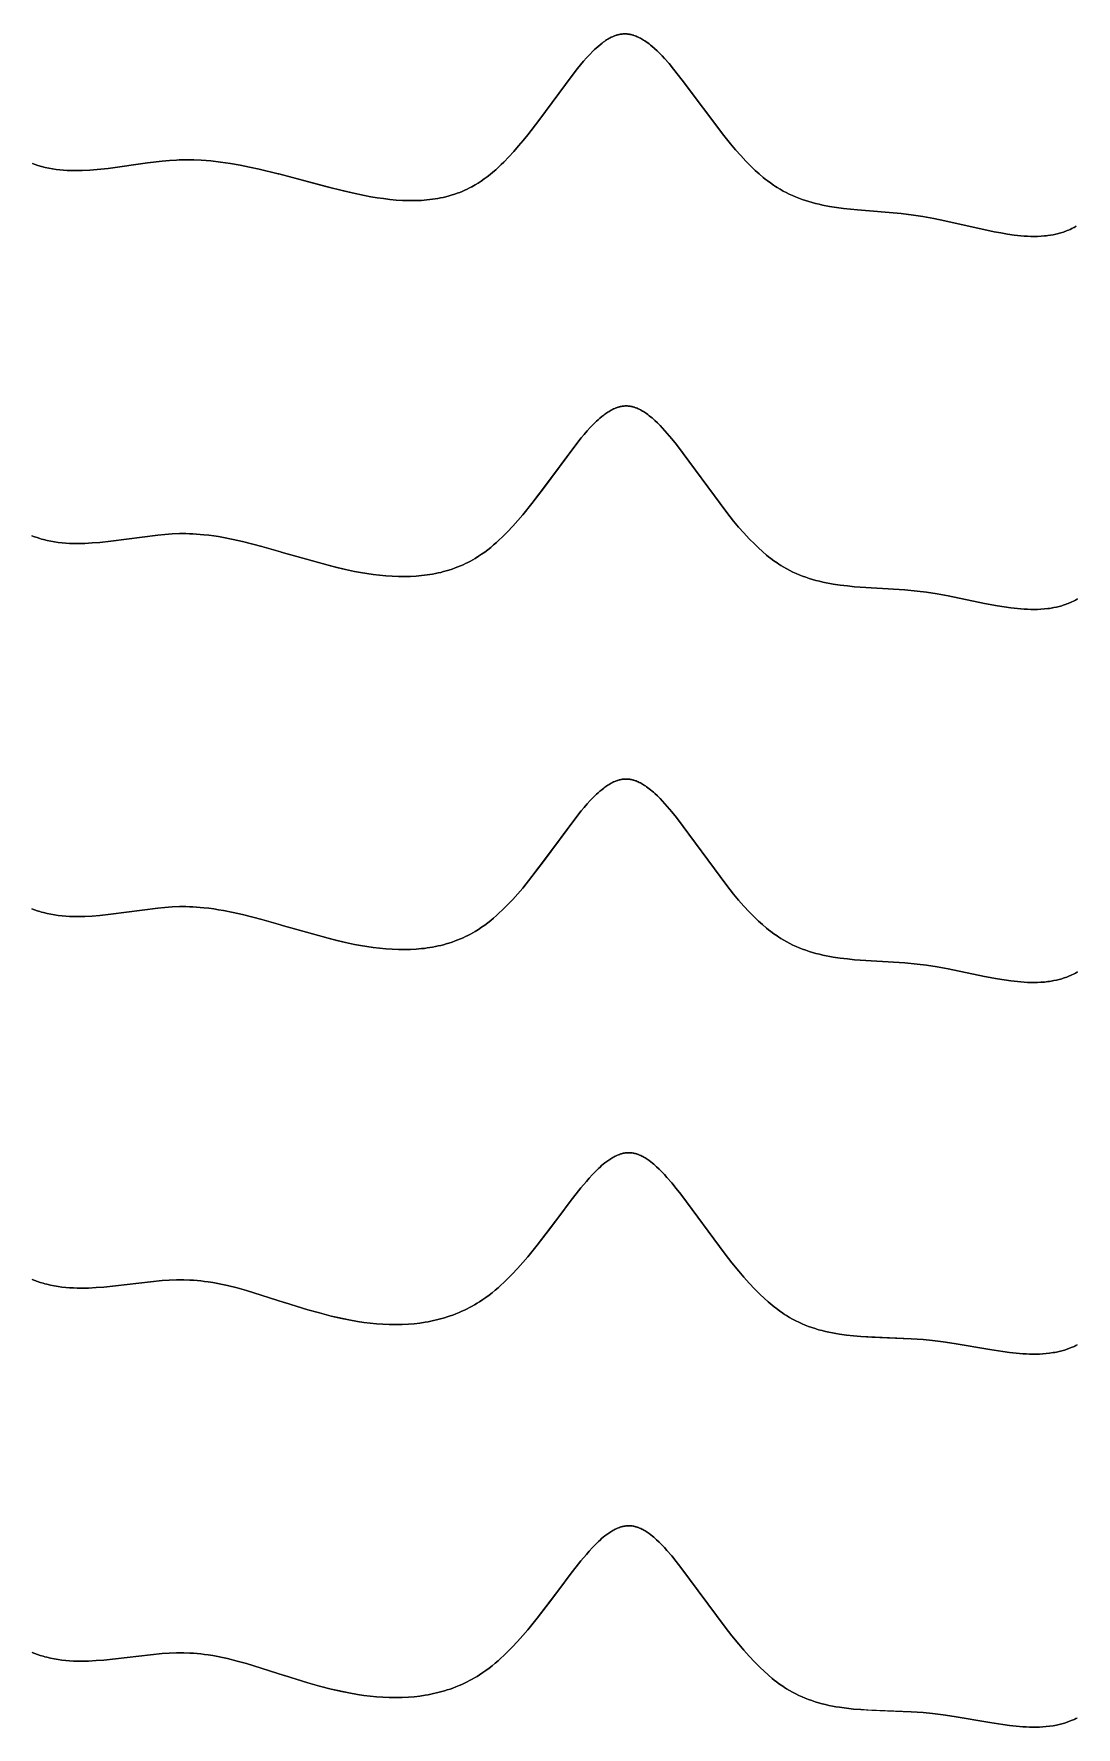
# Model space of a CAD drawing. Header units: feet. Extents: x 0 to 1.5, y 93.18 to 96.08.
# Drawn here: x 0.375 to 0.5625, y 93.9065 to 94.2111 of the extents above; entities that cross this region are included whole.
import ezdxf

# ---------------------------------------------------------------- set-up
doc = ezdxf.new("R2010")
doc.units = ezdxf.units.FT
doc.header["$MEASUREMENT"] = 0
doc.layers.add('Default', color=7, linetype='Continuous', true_color=0x000000)

msp = doc.modelspace()

# ---------------------------------------------------------------- linework, layer by layer
at = {"layer": 'Default'}
for points in [[(0.37477, 94.18775), (0.37525, 94.18758), (0.37573, 94.18743), (0.37639, 94.18724), (0.37704, 94.18708), (0.3777, 94.18694), (0.37836, 94.18682), (0.37903, 94.18672), (0.37969, 94.18664), (0.38036, 94.18658), (0.38102, 94.18653), (0.38169, 94.18651), (0.38236, 94.18649), (0.38303, 94.1865), (0.38371, 94.18651), (0.38505, 94.18657), (0.38639, 94.18668), (0.38835, 94.18689), (0.39546, 94.18789), (0.39806, 94.18821), (0.39937, 94.18832), (0.40068, 94.1884), (0.40113, 94.18842), (0.40245, 94.18845), (0.40377, 94.18843), (0.40509, 94.18837), (0.40597, 94.18831), (0.40685, 94.18823), (0.4086, 94.18803), (0.41035, 94.18778), (0.41209, 94.18747), (0.41382, 94.18713), (0.41554, 94.18675), (0.41897, 94.18591), (0.41905, 94.18589), (0.42753, 94.18364), (0.4307, 94.18284), (0.43226, 94.18248), (0.43449, 94.18201), (0.43562, 94.1818), (0.43675, 94.18161), (0.43789, 94.18145), (0.43903, 94.18131), (0.44017, 94.1812), (0.44131, 94.18113), (0.44229, 94.18109), (0.44327, 94.18109), (0.44425, 94.18111), (0.44474, 94.18114), (0.44523, 94.18117), (0.44572, 94.18121), (0.44621, 94.18127), (0.4467, 94.18133), (0.44719, 94.1814), (0.44767, 94.18148), (0.44815, 94.18157), (0.44863, 94.18168), (0.44911, 94.18179), (0.44969, 94.18194), (0.45026, 94.18211), (0.45071, 94.18226), (0.45117, 94.18241), (0.45162, 94.18258), (0.45206, 94.18276), (0.4525, 94.18295), (0.45293, 94.18316), (0.45336, 94.18337), (0.45379, 94.18359), (0.45408, 94.18376), (0.45437, 94.18392), (0.45493, 94.18426), (0.45547, 94.18462), (0.45601, 94.185), (0.45654, 94.18539), (0.45706, 94.1858), (0.45757, 94.18623), (0.45808, 94.18666), (0.45857, 94.18711), (0.45906, 94.18757), (0.45954, 94.18804), (0.46047, 94.18899), (0.46136, 94.18996), (0.46221, 94.19093), (0.46305, 94.19193), (0.46387, 94.19295), (0.46586, 94.19554), (0.47181, 94.20361), (0.4728, 94.20488), (0.47387, 94.20616), (0.47442, 94.20679), (0.47499, 94.2074), (0.47556, 94.20798), (0.47585, 94.20826), (0.47613, 94.20853), (0.47649, 94.20884), (0.47686, 94.20915), (0.47724, 94.20945), (0.47743, 94.2096), (0.47763, 94.20974), (0.47783, 94.20988), (0.47804, 94.21001), (0.47824, 94.21014), (0.47845, 94.21026), (0.47867, 94.21038), (0.47888, 94.21049), (0.4791, 94.21059), (0.47931, 94.21068), (0.47943, 94.21073), (0.47954, 94.21077), (0.47966, 94.21081), (0.47978, 94.21085), (0.47989, 94.21088), (0.48001, 94.21092), (0.48013, 94.21095), (0.48025, 94.21098), (0.48037, 94.211), (0.48049, 94.21102), (0.48061, 94.21104), (0.48073, 94.21106), (0.48085, 94.21107), (0.48097, 94.21109), (0.48109, 94.21109), (0.48122, 94.2111), (0.48136, 94.2111), (0.48151, 94.21109), (0.48161, 94.21109), (0.48172, 94.21108), (0.48182, 94.21107), (0.48193, 94.21106), (0.48203, 94.21104), (0.48214, 94.21103), (0.48224, 94.21101), (0.48235, 94.21099), (0.48245, 94.21096), (0.48255, 94.21094), (0.48266, 94.21091), (0.48276, 94.21088), (0.48286, 94.21085), (0.48296, 94.21082), (0.48316, 94.21075), (0.48336, 94.21067), (0.48355, 94.21059), (0.48374, 94.2105), (0.48393, 94.21041), (0.48412, 94.21031), (0.48431, 94.21021), (0.48449, 94.2101), (0.48467, 94.20999), (0.48493, 94.20982), (0.48518, 94.20965), (0.48543, 94.20947), (0.48568, 94.20928), (0.48593, 94.20908), (0.48618, 94.20888), (0.48666, 94.20846), (0.48713, 94.20802), (0.48758, 94.20757), (0.48801, 94.20713), (0.48843, 94.20668), (0.48926, 94.20574), (0.49008, 94.20476), (0.49165, 94.20278), (0.49912, 94.19282), (0.50033, 94.19131), (0.50123, 94.19025), (0.50216, 94.1892), (0.50311, 94.18817), (0.50409, 94.18718), (0.50477, 94.18653), (0.50548, 94.18589), (0.5062, 94.18528), (0.50657, 94.18498), (0.50694, 94.18469), (0.5075, 94.18428), (0.50806, 94.18388), (0.50839, 94.18366), (0.50873, 94.18345), (0.50926, 94.18313), (0.5098, 94.18282), (0.51035, 94.18253), (0.5109, 94.18226), (0.51147, 94.182), (0.51203, 94.18176), (0.51261, 94.18153), (0.51319, 94.18132), (0.5138, 94.18112), (0.51441, 94.18093), (0.51502, 94.18075), (0.51564, 94.18059), (0.51625, 94.18044), (0.51688, 94.1803), (0.51813, 94.18006), (0.51939, 94.17986), (0.52065, 94.17969), (0.52318, 94.17942), (0.53102, 94.17876), (0.53322, 94.1785), (0.53491, 94.17825), (0.53688, 94.1779), (0.53887, 94.17749), (0.54776, 94.1755), (0.54895, 94.17528), (0.55014, 94.17508), (0.55134, 94.17491), (0.55255, 94.17478), (0.55315, 94.17473), (0.55376, 94.17469), (0.55436, 94.17467), (0.55496, 94.17466), (0.55558, 94.17467), (0.5562, 94.1747), (0.55681, 94.17474), (0.55712, 94.17477), (0.55742, 94.17481), (0.5579, 94.17488), (0.55837, 94.17496), (0.55884, 94.17506), (0.5593, 94.17517), (0.55953, 94.17523), (0.55976, 94.1753), (0.55999, 94.17537), (0.56022, 94.17545), (0.56045, 94.17552), (0.56067, 94.17561), (0.56089, 94.1757), (0.56112, 94.17579), (0.56144, 94.17593), (0.56175, 94.17608), (0.56194, 94.17618), (0.56213, 94.17628), (0.56251, 94.1765)], [(0.56251, 94.1765), (0.56213, 94.17628), (0.56194, 94.17618), (0.56175, 94.17608), (0.56144, 94.17593), (0.56112, 94.17579), (0.56089, 94.1757), (0.56067, 94.17561), (0.56045, 94.17552), (0.56022, 94.17545), (0.55999, 94.17537), (0.55976, 94.1753), (0.55953, 94.17523), (0.5593, 94.17517), (0.55884, 94.17506), (0.55837, 94.17496), (0.5579, 94.17488), (0.55742, 94.17481), (0.55712, 94.17477), (0.55681, 94.17474), (0.5562, 94.1747), (0.55558, 94.17467), (0.55496, 94.17466), (0.55436, 94.17467), (0.55376, 94.17469), (0.55315, 94.17473), (0.55255, 94.17478), (0.55134, 94.17491), (0.55014, 94.17508), (0.54895, 94.17528), (0.54776, 94.1755), (0.53887, 94.17749), (0.53688, 94.1779), (0.53491, 94.17825), (0.53322, 94.1785), (0.53102, 94.17876), (0.52318, 94.17942), (0.52065, 94.17969), (0.51939, 94.17986), (0.51813, 94.18006), (0.51688, 94.1803), (0.51625, 94.18044), (0.51564, 94.18059), (0.51502, 94.18075), (0.51441, 94.18093), (0.5138, 94.18112), (0.51319, 94.18132), (0.51261, 94.18153), (0.51203, 94.18176), (0.51147, 94.182), (0.5109, 94.18226), (0.51035, 94.18253), (0.5098, 94.18282), (0.50926, 94.18313), (0.50873, 94.18345), (0.50839, 94.18366), (0.50806, 94.18388), (0.5075, 94.18428), (0.50694, 94.18469), (0.50657, 94.18498), (0.5062, 94.18528), (0.50548, 94.18589), (0.50477, 94.18653), (0.50409, 94.18718), (0.50311, 94.18817), (0.50216, 94.1892), (0.50123, 94.19025), (0.50033, 94.19131), (0.49912, 94.19282), (0.49165, 94.20278), (0.49008, 94.20476), (0.48926, 94.20574), (0.48843, 94.20668), (0.48801, 94.20713), (0.48758, 94.20757), (0.48713, 94.20802), (0.48666, 94.20846), (0.48618, 94.20888), (0.48593, 94.20908), (0.48568, 94.20928), (0.48543, 94.20947), (0.48518, 94.20965), (0.48493, 94.20982), (0.48467, 94.20999), (0.48449, 94.2101), (0.48431, 94.21021), (0.48412, 94.21031), (0.48393, 94.21041), (0.48374, 94.2105), (0.48355, 94.21059), (0.48336, 94.21067), (0.48316, 94.21075), (0.48296, 94.21082), (0.48286, 94.21085), (0.48276, 94.21088), (0.48266, 94.21091), (0.48255, 94.21094), (0.48245, 94.21096), (0.48235, 94.21099), (0.48224, 94.21101), (0.48214, 94.21103), (0.48203, 94.21104), (0.48193, 94.21106), (0.48182, 94.21107), (0.48172, 94.21108), (0.48161, 94.21109), (0.48151, 94.21109), (0.48136, 94.2111), (0.48122, 94.2111), (0.48109, 94.21109), (0.48097, 94.21109), (0.48085, 94.21107), (0.48073, 94.21106), (0.48061, 94.21104), (0.48049, 94.21102), (0.48037, 94.211), (0.48025, 94.21098), (0.48013, 94.21095), (0.48001, 94.21092), (0.47989, 94.21088), (0.47978, 94.21085), (0.47966, 94.21081), (0.47954, 94.21077), (0.47943, 94.21073), (0.47931, 94.21068), (0.4791, 94.21059), (0.47888, 94.21049), (0.47867, 94.21038), (0.47845, 94.21026), (0.47824, 94.21014), (0.47804, 94.21001), (0.47783, 94.20988), (0.47763, 94.20974), (0.47743, 94.2096), (0.47724, 94.20945), (0.47686, 94.20915), (0.47649, 94.20884), (0.47613, 94.20853), (0.47585, 94.20826), (0.47556, 94.20798), (0.47499, 94.2074), (0.47442, 94.20679), (0.47387, 94.20616), (0.4728, 94.20488), (0.47181, 94.20361), (0.46586, 94.19554), (0.46387, 94.19295), (0.46305, 94.19193), (0.46221, 94.19093), (0.46136, 94.18996), (0.46047, 94.18899), (0.45954, 94.18804), (0.45906, 94.18757), (0.45857, 94.18711), (0.45808, 94.18666), (0.45757, 94.18623), (0.45706, 94.1858), (0.45654, 94.18539), (0.45601, 94.185), (0.45547, 94.18462), (0.45493, 94.18426), (0.45437, 94.18392), (0.45408, 94.18376), (0.45379, 94.18359), (0.45336, 94.18337), (0.45293, 94.18316), (0.4525, 94.18295), (0.45206, 94.18276), (0.45162, 94.18258), (0.45117, 94.18241), (0.45071, 94.18226), (0.45026, 94.18211), (0.44969, 94.18194), (0.44911, 94.18179), (0.44863, 94.18168), (0.44815, 94.18157), (0.44767, 94.18148), (0.44719, 94.1814), (0.4467, 94.18133), (0.44621, 94.18127), (0.44572, 94.18121), (0.44523, 94.18117), (0.44474, 94.18114), (0.44425, 94.18111), (0.44327, 94.18109), (0.44229, 94.18109), (0.44131, 94.18113), (0.44017, 94.1812), (0.43903, 94.18131), (0.43789, 94.18145), (0.43675, 94.18161), (0.43562, 94.1818), (0.43449, 94.18201), (0.43226, 94.18248), (0.42871, 94.18333), (0.41905, 94.18589), (0.41897, 94.18591), (0.41554, 94.18675), (0.41382, 94.18713), (0.41209, 94.18747), (0.41035, 94.18778), (0.4086, 94.18803), (0.40685, 94.18823), (0.40597, 94.18831), (0.40509, 94.18837), (0.40377, 94.18843), (0.40245, 94.18845), (0.40113, 94.18842), (0.40068, 94.1884), (0.39937, 94.18832), (0.39806, 94.18821), (0.39546, 94.18789), (0.38835, 94.18689), (0.38639, 94.18668), (0.38505, 94.18657), (0.38371, 94.18651), (0.38303, 94.1865), (0.38236, 94.18649), (0.38169, 94.18651), (0.38102, 94.18653), (0.38036, 94.18658), (0.37969, 94.18664), (0.37903, 94.18672), (0.37836, 94.18682), (0.3777, 94.18694), (0.37704, 94.18708), (0.37639, 94.18724), (0.37573, 94.18743), (0.37525, 94.18758), (0.37477, 94.18775)], [(0.37461, 94.12081), (0.37509, 94.12063), (0.37557, 94.12046), (0.37606, 94.12031), (0.37639, 94.12021), (0.37672, 94.12012), (0.37739, 94.11996), (0.37806, 94.11982), (0.37873, 94.1197), (0.3794, 94.11961), (0.38008, 94.11953), (0.38075, 94.11947), (0.38143, 94.11943), (0.38211, 94.11941), (0.38279, 94.1194), (0.38347, 94.11941), (0.38415, 94.11942), (0.38551, 94.1195), (0.38687, 94.11961), (0.38884, 94.11982), (0.39728, 94.12093), (0.39859, 94.12105), (0.3999, 94.12114), (0.4012, 94.12119), (0.40231, 94.12119), (0.40297, 94.12117), (0.40362, 94.12115), (0.40428, 94.12111), (0.40559, 94.12099), (0.40647, 94.12089), (0.40735, 94.12078), (0.40823, 94.12064), (0.4091, 94.12049), (0.41084, 94.12015), (0.41256, 94.11976), (0.41599, 94.11887), (0.41939, 94.11789), (0.41947, 94.11787), (0.42792, 94.11549), (0.42952, 94.11509), (0.43109, 94.11473), (0.43266, 94.1144), (0.43378, 94.11419), (0.43491, 94.114), (0.43605, 94.11384), (0.43719, 94.1137), (0.43833, 94.11359), (0.43947, 94.11351), (0.44062, 94.11347), (0.44176, 94.11346), (0.44276, 94.11349), (0.44376, 94.11354), (0.44476, 94.11363), (0.44526, 94.11369), (0.44575, 94.11375), (0.44625, 94.11383), (0.44674, 94.11391), (0.44723, 94.11401), (0.44772, 94.11411), (0.44821, 94.11422), (0.44869, 94.11435), (0.44917, 94.11448), (0.44966, 94.11462), (0.45024, 94.11481), (0.45081, 94.11502), (0.45128, 94.1152), (0.45174, 94.11539), (0.4522, 94.11559), (0.45265, 94.1158), (0.45309, 94.11602), (0.45353, 94.11625), (0.45397, 94.11649), (0.4544, 94.11674), (0.45499, 94.11711), (0.45555, 94.11748), (0.4561, 94.11787), (0.45664, 94.11828), (0.45718, 94.1187), (0.4577, 94.11914), (0.45822, 94.11959), (0.45873, 94.12006), (0.45924, 94.12053), (0.46021, 94.1215), (0.46116, 94.1225), (0.46207, 94.12352), (0.46294, 94.12454), (0.46461, 94.1266), (0.46725, 94.13009), (0.4725, 94.13718), (0.47348, 94.13841), (0.47401, 94.13904), (0.47454, 94.13966), (0.4751, 94.14027), (0.47566, 94.14086), (0.47594, 94.14114), (0.47623, 94.14142), (0.47652, 94.14168), (0.47681, 94.14194), (0.47715, 94.14223), (0.47752, 94.14252), (0.4777, 94.14266), (0.47789, 94.14279), (0.47808, 94.14293), (0.47828, 94.14306), (0.47848, 94.14318), (0.47868, 94.1433), (0.47888, 94.14341), (0.47909, 94.14352), (0.47929, 94.14362), (0.4795, 94.14371), (0.47961, 94.14375), (0.47972, 94.1438), (0.47982, 94.14384), (0.47993, 94.14387), (0.48005, 94.14391), (0.48016, 94.14395), (0.48027, 94.14398), (0.48039, 94.14401), (0.4805, 94.14404), (0.48062, 94.14406), (0.48074, 94.14408), (0.48085, 94.1441), (0.48097, 94.14412), (0.48109, 94.14413), (0.48121, 94.14414), (0.48132, 94.14415), (0.48144, 94.14415), (0.48156, 94.14415), (0.48168, 94.14415), (0.4818, 94.14415), (0.48194, 94.14414), (0.48209, 94.14412), (0.48219, 94.14411), (0.4823, 94.14409), (0.48241, 94.14407), (0.48251, 94.14405), (0.48262, 94.14403), (0.48272, 94.144), (0.48282, 94.14397), (0.48293, 94.14394), (0.48303, 94.14391), (0.48313, 94.14388), (0.48323, 94.14384), (0.48333, 94.14381), (0.48353, 94.14373), (0.48373, 94.14364), (0.48392, 94.14355), (0.48412, 94.14345), (0.48431, 94.14335), (0.48449, 94.14324), (0.48468, 94.14313), (0.48486, 94.14302), (0.48503, 94.1429), (0.48521, 94.14278), (0.48546, 94.14259), (0.48571, 94.1424), (0.48596, 94.1422), (0.48621, 94.14199), (0.48645, 94.14178), (0.4867, 94.14156), (0.48717, 94.1411), (0.48764, 94.14064), (0.48809, 94.14016), (0.48893, 94.13921), (0.48976, 94.13823), (0.49058, 94.13721), (0.49965, 94.12498), (0.50088, 94.12345), (0.50179, 94.12237), (0.50273, 94.12131), (0.50369, 94.12027), (0.50468, 94.11926), (0.50537, 94.1186), (0.50608, 94.11796), (0.50681, 94.11733), (0.50718, 94.11703), (0.50756, 94.11674), (0.50811, 94.11632), (0.50869, 94.11592), (0.50902, 94.11569), (0.50936, 94.11548), (0.5099, 94.11515), (0.51044, 94.11484), (0.51099, 94.11455), (0.51155, 94.11428), (0.51212, 94.11402), (0.51269, 94.11378), (0.51327, 94.11355), (0.51386, 94.11334), (0.51447, 94.11313), (0.51508, 94.11295), (0.51569, 94.11277), (0.51631, 94.11262), (0.51693, 94.11247), (0.51756, 94.11234), (0.51818, 94.11222), (0.51881, 94.11211), (0.52008, 94.11192), (0.52134, 94.11177), (0.52261, 94.11164), (0.53169, 94.11105), (0.53389, 94.11085), (0.53556, 94.11064), (0.53753, 94.11034), (0.5395, 94.10998), (0.54599, 94.10864), (0.54836, 94.1082), (0.54955, 94.108), (0.55074, 94.10783), (0.55193, 94.1077), (0.55253, 94.10764), (0.55314, 94.1076), (0.55374, 94.10757), (0.55434, 94.10755), (0.55495, 94.10754), (0.55555, 94.10755), (0.55617, 94.10758), (0.55678, 94.10763), (0.5574, 94.10769), (0.55771, 94.10774), (0.55801, 94.10778), (0.55849, 94.10787), (0.55897, 94.10797), (0.55944, 94.10809), (0.55991, 94.10822), (0.56014, 94.10829), (0.56037, 94.10836), (0.5606, 94.10844), (0.56083, 94.10853), (0.56106, 94.10862), (0.56128, 94.10871), (0.5615, 94.10881), (0.56173, 94.10891), (0.56205, 94.10906), (0.56237, 94.10923), (0.56276, 94.10945)], [(0.56276, 94.10945), (0.56237, 94.10923), (0.56205, 94.10906), (0.56173, 94.10891), (0.5615, 94.10881), (0.56128, 94.10871), (0.56106, 94.10862), (0.56083, 94.10853), (0.5606, 94.10844), (0.56037, 94.10836), (0.56014, 94.10829), (0.55991, 94.10822), (0.55944, 94.10809), (0.55897, 94.10797), (0.55849, 94.10787), (0.55801, 94.10778), (0.55771, 94.10774), (0.5574, 94.10769), (0.55678, 94.10763), (0.55617, 94.10758), (0.55555, 94.10755), (0.55495, 94.10754), (0.55434, 94.10755), (0.55374, 94.10757), (0.55314, 94.1076), (0.55253, 94.10764), (0.55193, 94.1077), (0.55074, 94.10783), (0.54955, 94.108), (0.54836, 94.1082), (0.54599, 94.10864), (0.5395, 94.10998), (0.53753, 94.11034), (0.53556, 94.11064), (0.53389, 94.11085), (0.53169, 94.11105), (0.52261, 94.11164), (0.52134, 94.11177), (0.52008, 94.11192), (0.51881, 94.11211), (0.51818, 94.11222), (0.51756, 94.11234), (0.51693, 94.11247), (0.51631, 94.11262), (0.51569, 94.11277), (0.51508, 94.11295), (0.51447, 94.11313), (0.51386, 94.11334), (0.51327, 94.11355), (0.51269, 94.11378), (0.51212, 94.11402), (0.51155, 94.11428), (0.51099, 94.11455), (0.51044, 94.11484), (0.5099, 94.11515), (0.50936, 94.11548), (0.50902, 94.11569), (0.50869, 94.11592), (0.50811, 94.11632), (0.50756, 94.11674), (0.50718, 94.11703), (0.50681, 94.11733), (0.50608, 94.11796), (0.50537, 94.1186), (0.50468, 94.11926), (0.50369, 94.12027), (0.50273, 94.12131), (0.50179, 94.12237), (0.50088, 94.12345), (0.49965, 94.12498), (0.49058, 94.13721), (0.48976, 94.13823), (0.48893, 94.13921), (0.48809, 94.14016), (0.48764, 94.14064), (0.48717, 94.1411), (0.4867, 94.14156), (0.48645, 94.14178), (0.48621, 94.14199), (0.48596, 94.1422), (0.48571, 94.1424), (0.48546, 94.14259), (0.48521, 94.14278), (0.48503, 94.1429), (0.48486, 94.14302), (0.48468, 94.14313), (0.48449, 94.14324), (0.48431, 94.14335), (0.48412, 94.14345), (0.48392, 94.14355), (0.48373, 94.14364), (0.48353, 94.14373), (0.48333, 94.14381), (0.48323, 94.14384), (0.48313, 94.14388), (0.48303, 94.14391), (0.48293, 94.14394), (0.48282, 94.14397), (0.48272, 94.144), (0.48262, 94.14403), (0.48251, 94.14405), (0.48241, 94.14407), (0.4823, 94.14409), (0.48219, 94.14411), (0.48209, 94.14412), (0.48194, 94.14414), (0.4818, 94.14415), (0.48168, 94.14415), (0.48156, 94.14415), (0.48144, 94.14415), (0.48132, 94.14415), (0.48121, 94.14414), (0.48109, 94.14413), (0.48097, 94.14412), (0.48085, 94.1441), (0.48074, 94.14408), (0.48062, 94.14406), (0.4805, 94.14404), (0.48039, 94.14401), (0.48027, 94.14398), (0.48016, 94.14395), (0.48005, 94.14391), (0.47993, 94.14387), (0.47982, 94.14384), (0.47972, 94.1438), (0.47961, 94.14375), (0.4795, 94.14371), (0.47929, 94.14362), (0.47909, 94.14352), (0.47888, 94.14341), (0.47868, 94.1433), (0.47848, 94.14318), (0.47828, 94.14306), (0.47808, 94.14293), (0.47789, 94.14279), (0.4777, 94.14266), (0.47752, 94.14252), (0.47715, 94.14223), (0.47681, 94.14194), (0.47652, 94.14168), (0.47623, 94.14142), (0.47594, 94.14114), (0.47566, 94.14086), (0.4751, 94.14027), (0.47454, 94.13966), (0.47401, 94.13904), (0.47348, 94.13841), (0.4725, 94.13718), (0.46662, 94.12923), (0.46461, 94.1266), (0.46294, 94.12454), (0.46207, 94.12352), (0.46116, 94.1225), (0.46021, 94.1215), (0.45924, 94.12053), (0.45873, 94.12006), (0.45822, 94.11959), (0.4577, 94.11914), (0.45718, 94.1187), (0.45664, 94.11828), (0.4561, 94.11787), (0.45555, 94.11748), (0.45499, 94.11711), (0.4544, 94.11674), (0.45397, 94.11649), (0.45353, 94.11625), (0.45309, 94.11602), (0.45265, 94.1158), (0.4522, 94.11559), (0.45174, 94.11539), (0.45128, 94.1152), (0.45081, 94.11502), (0.45024, 94.11481), (0.44966, 94.11462), (0.44917, 94.11448), (0.44869, 94.11435), (0.44821, 94.11422), (0.44772, 94.11411), (0.44723, 94.11401), (0.44674, 94.11391), (0.44625, 94.11383), (0.44575, 94.11375), (0.44526, 94.11369), (0.44476, 94.11363), (0.44376, 94.11354), (0.44276, 94.11349), (0.44176, 94.11346), (0.44062, 94.11347), (0.43947, 94.11351), (0.43833, 94.11359), (0.43719, 94.1137), (0.43605, 94.11384), (0.43491, 94.114), (0.43378, 94.11419), (0.43266, 94.1144), (0.43109, 94.11473), (0.42911, 94.11519), (0.42792, 94.11549), (0.41947, 94.11787), (0.41939, 94.11789), (0.41599, 94.11887), (0.41256, 94.11976), (0.41084, 94.12015), (0.4091, 94.12049), (0.40823, 94.12064), (0.40735, 94.12078), (0.40647, 94.12089), (0.40559, 94.12099), (0.40428, 94.12111), (0.40362, 94.12115), (0.40297, 94.12117), (0.40231, 94.12119), (0.4012, 94.12119), (0.3999, 94.12114), (0.39859, 94.12105), (0.39728, 94.12093), (0.38884, 94.11982), (0.38687, 94.11961), (0.38551, 94.1195), (0.38415, 94.11942), (0.38347, 94.11941), (0.38279, 94.1194), (0.38211, 94.11941), (0.38143, 94.11943), (0.38075, 94.11947), (0.38008, 94.11953), (0.3794, 94.11961), (0.37873, 94.1197), (0.37806, 94.11982), (0.37739, 94.11996), (0.37672, 94.12012), (0.37639, 94.12021), (0.37606, 94.12031), (0.37557, 94.12046), (0.37509, 94.12063), (0.37461, 94.12081)], [(0.37461, 94.0537), (0.37509, 94.05352), (0.37557, 94.05335), (0.37606, 94.0532), (0.37639, 94.0531), (0.37672, 94.05301), (0.37739, 94.05285), (0.37806, 94.05271), (0.37873, 94.05259), (0.3794, 94.0525), (0.38008, 94.05242), (0.38075, 94.05236), (0.38143, 94.05232), (0.38211, 94.0523), (0.38279, 94.05229), (0.38347, 94.05229), (0.38415, 94.05231), (0.38551, 94.05238), (0.38687, 94.0525), (0.38884, 94.05271), (0.39728, 94.05382), (0.39859, 94.05394), (0.3999, 94.05403), (0.4012, 94.05408), (0.40231, 94.05408), (0.40297, 94.05406), (0.40362, 94.05403), (0.40428, 94.054), (0.40559, 94.05388), (0.40647, 94.05378), (0.40735, 94.05366), (0.40823, 94.05353), (0.4091, 94.05338), (0.41084, 94.05304), (0.41256, 94.05264), (0.41599, 94.05175), (0.41939, 94.05078), (0.41947, 94.05076), (0.42792, 94.04838), (0.42952, 94.04798), (0.43109, 94.04762), (0.43266, 94.04729), (0.43378, 94.04708), (0.43491, 94.04689), (0.43605, 94.04673), (0.43719, 94.04659), (0.43833, 94.04648), (0.43947, 94.0464), (0.44062, 94.04636), (0.44176, 94.04635), (0.44276, 94.04637), (0.44376, 94.04643), (0.44476, 94.04652), (0.44526, 94.04657), (0.44575, 94.04664), (0.44625, 94.04671), (0.44674, 94.0468), (0.44723, 94.04689), (0.44772, 94.047), (0.44821, 94.04711), (0.44869, 94.04723), (0.44917, 94.04737), (0.44966, 94.04751), (0.45024, 94.0477), (0.45081, 94.04791), (0.45128, 94.04809), (0.45174, 94.04828), (0.4522, 94.04848), (0.45265, 94.04868), (0.45309, 94.0489), (0.45353, 94.04913), (0.45397, 94.04938), (0.4544, 94.04963), (0.45499, 94.04999), (0.45555, 94.05037), (0.4561, 94.05076), (0.45664, 94.05116), (0.45718, 94.05159), (0.4577, 94.05203), (0.45822, 94.05248), (0.45873, 94.05294), (0.45924, 94.05342), (0.46021, 94.05439), (0.46116, 94.05539), (0.46207, 94.05641), (0.46294, 94.05742), (0.46461, 94.05949), (0.46725, 94.06297), (0.4725, 94.07007), (0.47348, 94.0713), (0.47401, 94.07193), (0.47454, 94.07255), (0.4751, 94.07316), (0.47566, 94.07375), (0.47594, 94.07403), (0.47623, 94.0743), (0.47652, 94.07457), (0.47681, 94.07483), (0.47715, 94.07512), (0.47752, 94.07541), (0.4777, 94.07555), (0.47789, 94.07568), (0.47808, 94.07581), (0.47828, 94.07594), (0.47848, 94.07607), (0.47868, 94.07619), (0.47888, 94.0763), (0.47909, 94.0764), (0.47929, 94.07651), (0.4795, 94.0766), (0.47961, 94.07664), (0.47972, 94.07668), (0.47982, 94.07672), (0.47993, 94.07676), (0.48005, 94.0768), (0.48016, 94.07683), (0.48027, 94.07687), (0.48039, 94.0769), (0.4805, 94.07692), (0.48062, 94.07695), (0.48074, 94.07697), (0.48085, 94.07699), (0.48097, 94.077), (0.48109, 94.07702), (0.48121, 94.07703), (0.48132, 94.07704), (0.48144, 94.07704), (0.48156, 94.07704), (0.48168, 94.07704), (0.4818, 94.07703), (0.48194, 94.07702), (0.48209, 94.07701), (0.48219, 94.07699), (0.4823, 94.07698), (0.48241, 94.07696), (0.48251, 94.07694), (0.48262, 94.07691), (0.48272, 94.07689), (0.48282, 94.07686), (0.48293, 94.07683), (0.48303, 94.0768), (0.48313, 94.07677), (0.48323, 94.07673), (0.48333, 94.07669), (0.48353, 94.07661), (0.48373, 94.07653), (0.48392, 94.07644), (0.48412, 94.07634), (0.48431, 94.07624), (0.48449, 94.07613), (0.48468, 94.07602), (0.48486, 94.0759), (0.48503, 94.07579), (0.48521, 94.07566), (0.48546, 94.07548), (0.48571, 94.07529), (0.48596, 94.07509), (0.48621, 94.07488), (0.48645, 94.07466), (0.4867, 94.07444), (0.48717, 94.07399), (0.48764, 94.07352), (0.48809, 94.07305), (0.48893, 94.0721), (0.48976, 94.07112), (0.49058, 94.0701), (0.49965, 94.05787), (0.50088, 94.05634), (0.50179, 94.05526), (0.50273, 94.05419), (0.50369, 94.05316), (0.50468, 94.05215), (0.50537, 94.05149), (0.50608, 94.05084), (0.50681, 94.05022), (0.50718, 94.04992), (0.50756, 94.04962), (0.50811, 94.04921), (0.50869, 94.0488), (0.50902, 94.04858), (0.50936, 94.04836), (0.5099, 94.04804), (0.51044, 94.04773), (0.51099, 94.04744), (0.51155, 94.04717), (0.51212, 94.04691), (0.51269, 94.04667), (0.51327, 94.04644), (0.51386, 94.04622), (0.51447, 94.04602), (0.51508, 94.04583), (0.51569, 94.04566), (0.51631, 94.0455), (0.51693, 94.04536), (0.51756, 94.04523), (0.51818, 94.04511), (0.51881, 94.045), (0.52008, 94.04481), (0.52134, 94.04466), (0.52261, 94.04453), (0.53169, 94.04394), (0.53389, 94.04374), (0.53556, 94.04353), (0.53753, 94.04323), (0.5395, 94.04287), (0.54599, 94.04153), (0.54836, 94.04109), (0.54955, 94.04089), (0.55074, 94.04072), (0.55193, 94.04058), (0.55253, 94.04053), (0.55314, 94.04049), (0.55374, 94.04045), (0.55434, 94.04043), (0.55495, 94.04043), (0.55555, 94.04044), (0.55617, 94.04047), (0.55678, 94.04051), (0.5574, 94.04058), (0.55771, 94.04062), (0.55801, 94.04067), (0.55849, 94.04076), (0.55897, 94.04086), (0.55944, 94.04097), (0.55991, 94.0411), (0.56014, 94.04118), (0.56037, 94.04125), (0.5606, 94.04133), (0.56083, 94.04141), (0.56106, 94.0415), (0.56128, 94.0416), (0.5615, 94.04169), (0.56173, 94.04179), (0.56205, 94.04195), (0.56237, 94.04212), (0.56276, 94.04233)], [(0.56276, 94.04233), (0.56237, 94.04212), (0.56205, 94.04195), (0.56173, 94.04179), (0.5615, 94.04169), (0.56128, 94.0416), (0.56106, 94.0415), (0.56083, 94.04141), (0.5606, 94.04133), (0.56037, 94.04125), (0.56014, 94.04118), (0.55991, 94.0411), (0.55944, 94.04097), (0.55897, 94.04086), (0.55849, 94.04076), (0.55801, 94.04067), (0.55771, 94.04062), (0.5574, 94.04058), (0.55678, 94.04051), (0.55617, 94.04047), (0.55555, 94.04044), (0.55495, 94.04043), (0.55434, 94.04043), (0.55374, 94.04045), (0.55314, 94.04049), (0.55253, 94.04053), (0.55193, 94.04058), (0.55074, 94.04072), (0.54955, 94.04089), (0.54836, 94.04109), (0.54599, 94.04153), (0.5395, 94.04287), (0.53753, 94.04323), (0.53556, 94.04353), (0.53389, 94.04374), (0.53169, 94.04394), (0.52261, 94.04453), (0.52134, 94.04466), (0.52008, 94.04481), (0.51881, 94.045), (0.51818, 94.04511), (0.51756, 94.04523), (0.51693, 94.04536), (0.51631, 94.0455), (0.51569, 94.04566), (0.51508, 94.04583), (0.51447, 94.04602), (0.51386, 94.04622), (0.51327, 94.04644), (0.51269, 94.04667), (0.51212, 94.04691), (0.51155, 94.04717), (0.51099, 94.04744), (0.51044, 94.04773), (0.5099, 94.04804), (0.50936, 94.04836), (0.50902, 94.04858), (0.50869, 94.0488), (0.50811, 94.04921), (0.50756, 94.04962), (0.50718, 94.04992), (0.50681, 94.05022), (0.50608, 94.05084), (0.50537, 94.05149), (0.50468, 94.05215), (0.50369, 94.05316), (0.50273, 94.05419), (0.50179, 94.05526), (0.50088, 94.05634), (0.49965, 94.05787), (0.49058, 94.0701), (0.48976, 94.07112), (0.48893, 94.0721), (0.48809, 94.07305), (0.48764, 94.07352), (0.48717, 94.07399), (0.4867, 94.07444), (0.48645, 94.07466), (0.48621, 94.07488), (0.48596, 94.07509), (0.48571, 94.07529), (0.48546, 94.07548), (0.48521, 94.07566), (0.48503, 94.07579), (0.48486, 94.0759), (0.48468, 94.07602), (0.48449, 94.07613), (0.48431, 94.07624), (0.48412, 94.07634), (0.48392, 94.07644), (0.48373, 94.07653), (0.48353, 94.07661), (0.48333, 94.07669), (0.48323, 94.07673), (0.48313, 94.07677), (0.48303, 94.0768), (0.48293, 94.07683), (0.48282, 94.07686), (0.48272, 94.07689), (0.48262, 94.07691), (0.48251, 94.07694), (0.48241, 94.07696), (0.4823, 94.07698), (0.48219, 94.07699), (0.48209, 94.07701), (0.48194, 94.07702), (0.4818, 94.07703), (0.48168, 94.07704), (0.48156, 94.07704), (0.48144, 94.07704), (0.48132, 94.07704), (0.48121, 94.07703), (0.48109, 94.07702), (0.48097, 94.077), (0.48085, 94.07699), (0.48074, 94.07697), (0.48062, 94.07695), (0.4805, 94.07692), (0.48039, 94.0769), (0.48027, 94.07687), (0.48016, 94.07683), (0.48005, 94.0768), (0.47993, 94.07676), (0.47982, 94.07672), (0.47972, 94.07668), (0.47961, 94.07664), (0.4795, 94.0766), (0.47929, 94.07651), (0.47909, 94.0764), (0.47888, 94.0763), (0.47868, 94.07619), (0.47848, 94.07607), (0.47828, 94.07594), (0.47808, 94.07581), (0.47789, 94.07568), (0.4777, 94.07555), (0.47752, 94.07541), (0.47715, 94.07512), (0.47681, 94.07483), (0.47652, 94.07457), (0.47623, 94.0743), (0.47594, 94.07403), (0.47566, 94.07375), (0.4751, 94.07316), (0.47454, 94.07255), (0.47401, 94.07193), (0.47348, 94.0713), (0.4725, 94.07007), (0.46662, 94.06212), (0.46461, 94.05949), (0.46294, 94.05742), (0.46207, 94.05641), (0.46116, 94.05539), (0.46021, 94.05439), (0.45924, 94.05342), (0.45873, 94.05294), (0.45822, 94.05248), (0.4577, 94.05203), (0.45718, 94.05159), (0.45664, 94.05116), (0.4561, 94.05076), (0.45555, 94.05037), (0.45499, 94.04999), (0.4544, 94.04963), (0.45397, 94.04938), (0.45353, 94.04913), (0.45309, 94.0489), (0.45265, 94.04868), (0.4522, 94.04848), (0.45174, 94.04828), (0.45128, 94.04809), (0.45081, 94.04791), (0.45024, 94.0477), (0.44966, 94.04751), (0.44917, 94.04737), (0.44869, 94.04723), (0.44821, 94.04711), (0.44772, 94.047), (0.44723, 94.04689), (0.44674, 94.0468), (0.44625, 94.04671), (0.44575, 94.04664), (0.44526, 94.04657), (0.44476, 94.04652), (0.44376, 94.04643), (0.44276, 94.04637), (0.44176, 94.04635), (0.44062, 94.04636), (0.43947, 94.0464), (0.43833, 94.04648), (0.43719, 94.04659), (0.43605, 94.04673), (0.43491, 94.04689), (0.43378, 94.04708), (0.43266, 94.04729), (0.43109, 94.04762), (0.42911, 94.04808), (0.42792, 94.04838), (0.41947, 94.05076), (0.41939, 94.05078), (0.41599, 94.05175), (0.41256, 94.05264), (0.41084, 94.05304), (0.4091, 94.05338), (0.40823, 94.05353), (0.40735, 94.05366), (0.40647, 94.05378), (0.40559, 94.05388), (0.40428, 94.054), (0.40362, 94.05403), (0.40297, 94.05406), (0.40231, 94.05408), (0.4012, 94.05408), (0.3999, 94.05403), (0.39859, 94.05394), (0.39728, 94.05382), (0.38884, 94.05271), (0.38687, 94.0525), (0.38551, 94.05238), (0.38415, 94.05231), (0.38347, 94.05229), (0.38279, 94.05229), (0.38211, 94.0523), (0.38143, 94.05232), (0.38075, 94.05236), (0.38008, 94.05242), (0.3794, 94.0525), (0.37873, 94.05259), (0.37806, 94.05271), (0.37739, 94.05285), (0.37672, 94.05301), (0.37639, 94.0531), (0.37606, 94.0532), (0.37557, 94.05335), (0.37509, 94.05352), (0.37461, 94.0537)], [(0.37469, 93.987), (0.37517, 93.98681), (0.37566, 93.98663), (0.37615, 93.98647), (0.37665, 93.98632), (0.37699, 93.98622), (0.37732, 93.98613), (0.378, 93.98598), (0.37868, 93.98584), (0.37936, 93.98573), (0.38004, 93.98563), (0.38073, 93.98556), (0.38141, 93.9855), (0.3821, 93.98547), (0.38278, 93.98544), (0.38347, 93.98544), (0.38416, 93.98544), (0.38485, 93.98546), (0.38623, 93.98553), (0.38761, 93.98564), (0.39806, 93.98681), (0.39936, 93.98689), (0.40067, 93.98694), (0.40132, 93.98695), (0.40242, 93.98693), (0.40308, 93.9869), (0.40373, 93.98686), (0.40438, 93.98681), (0.40503, 93.98674), (0.40569, 93.98666), (0.40634, 93.98657), (0.40722, 93.98643), (0.40809, 93.98627), (0.40896, 93.98609), (0.40983, 93.9859), (0.41155, 93.98547), (0.41326, 93.98499), (0.42003, 93.98287), (0.42011, 93.98284), (0.42429, 93.98156), (0.42639, 93.98097), (0.42851, 93.98042), (0.43011, 93.98005), (0.43168, 93.97973), (0.43324, 93.97945), (0.43438, 93.97928), (0.43551, 93.97914), (0.43665, 93.97903), (0.4378, 93.97895), (0.43894, 93.9789), (0.44009, 93.97888), (0.44124, 93.9789), (0.44238, 93.97896), (0.4434, 93.97904), (0.44441, 93.97916), (0.44542, 93.97931), (0.44592, 93.9794), (0.44642, 93.9795), (0.44692, 93.9796), (0.44742, 93.97972), (0.44791, 93.97984), (0.4484, 93.97997), (0.44889, 93.98012), (0.44938, 93.98027), (0.44987, 93.98043), (0.45035, 93.9806), (0.45094, 93.98083), (0.45152, 93.98107), (0.452, 93.98127), (0.45246, 93.98149), (0.45292, 93.98171), (0.45338, 93.98195), (0.45383, 93.98219), (0.45428, 93.98244), (0.45472, 93.98271), (0.45516, 93.98298), (0.45576, 93.98338), (0.45632, 93.98377), (0.45688, 93.98419), (0.45743, 93.98461), (0.45797, 93.98506), (0.4585, 93.98552), (0.45903, 93.98599), (0.45954, 93.98647), (0.46005, 93.98696), (0.46105, 93.98796), (0.46201, 93.98899), (0.46294, 93.99003), (0.46384, 93.99107), (0.46553, 93.99315), (0.46963, 93.99852), (0.4715, 94.00101), (0.47342, 94.00346), (0.4744, 94.00464), (0.47492, 94.00523), (0.47546, 94.00582), (0.47601, 94.0064), (0.47657, 94.00696), (0.47686, 94.00722), (0.47714, 94.00748), (0.47743, 94.00773), (0.47772, 94.00796), (0.47807, 94.00823), (0.47824, 94.00836), (0.47843, 94.00849), (0.47861, 94.00861), (0.4788, 94.00873), (0.47899, 94.00885), (0.47918, 94.00896), (0.47937, 94.00907), (0.47957, 94.00917), (0.47977, 94.00927), (0.47997, 94.00936), (0.48018, 94.00944), (0.48028, 94.00948), (0.48039, 94.00951), (0.48049, 94.00955), (0.4806, 94.00958), (0.4807, 94.00961), (0.48081, 94.00964), (0.48092, 94.00967), (0.48104, 94.0097), (0.48115, 94.00972), (0.48127, 94.00974), (0.48138, 94.00976), (0.4815, 94.00977), (0.48161, 94.00978), (0.48173, 94.00979), (0.48184, 94.0098), (0.48196, 94.0098), (0.48207, 94.0098), (0.48219, 94.0098), (0.4823, 94.00979), (0.48242, 94.00979), (0.48254, 94.00977), (0.48265, 94.00976), (0.4828, 94.00974), (0.48294, 94.00971), (0.48304, 94.00969), (0.48315, 94.00966), (0.48325, 94.00964), (0.48336, 94.00961), (0.48346, 94.00958), (0.48357, 94.00954), (0.48367, 94.00951), (0.48377, 94.00947), (0.48387, 94.00943), (0.48398, 94.00939), (0.48418, 94.0093), (0.48437, 94.0092), (0.48457, 94.0091), (0.48476, 94.009), (0.48495, 94.00888), (0.48514, 94.00877), (0.48532, 94.00865), (0.4855, 94.00853), (0.48568, 94.0084), (0.48602, 94.00814), (0.48627, 94.00794), (0.48652, 94.00773), (0.48677, 94.00752), (0.48702, 94.00729), (0.4875, 94.00683), (0.48798, 94.00635), (0.48844, 94.00586), (0.48889, 94.00537), (0.48974, 94.00438), (0.49056, 94.00337), (0.49138, 94.00233), (0.49934, 93.99156), (0.50056, 93.99), (0.5018, 93.98847), (0.50272, 93.98739), (0.50367, 93.98633), (0.50465, 93.98529), (0.50565, 93.98429), (0.50635, 93.98363), (0.50707, 93.98298), (0.50781, 93.98235), (0.50819, 93.98205), (0.50857, 93.98176), (0.50914, 93.98134), (0.50972, 93.98093), (0.51006, 93.98071), (0.5104, 93.98049), (0.51095, 93.98017), (0.5115, 93.97986), (0.51205, 93.97957), (0.51262, 93.97929), (0.51319, 93.97903), (0.51377, 93.97879), (0.51436, 93.97856), (0.51495, 93.97835), (0.51557, 93.97815), (0.51618, 93.97796), (0.5168, 93.97779), (0.51742, 93.97764), (0.51804, 93.9775), (0.51867, 93.97737), (0.5193, 93.97725), (0.51993, 93.97715), (0.5212, 93.97697), (0.52247, 93.97683), (0.52375, 93.97673), (0.52574, 93.97661), (0.5328, 93.97635), (0.53498, 93.97621), (0.53664, 93.97605), (0.53858, 93.97581), (0.54054, 93.97551), (0.54698, 93.97439), (0.54931, 93.97402), (0.55051, 93.97387), (0.55171, 93.97373), (0.55292, 93.97364), (0.55352, 93.9736), (0.55412, 93.97358), (0.55472, 93.97357), (0.55531, 93.97358), (0.5559, 93.97359), (0.55649, 93.97362), (0.55711, 93.97368), (0.55773, 93.97375), (0.55834, 93.97384), (0.55865, 93.97389), (0.55895, 93.97395), (0.55944, 93.97405), (0.55992, 93.97417), (0.56039, 93.97431), (0.56086, 93.97446), (0.56133, 93.97462), (0.56179, 93.9748), (0.56202, 93.9749), (0.56224, 93.975), (0.56247, 93.97511), (0.56269, 93.97522)], [(0.56269, 93.97522), (0.56247, 93.97511), (0.56224, 93.975), (0.56202, 93.9749), (0.56179, 93.9748), (0.56133, 93.97462), (0.56086, 93.97446), (0.56039, 93.97431), (0.55992, 93.97417), (0.55944, 93.97405), (0.55895, 93.97395), (0.55865, 93.97389), (0.55834, 93.97384), (0.55773, 93.97375), (0.55711, 93.97368), (0.55649, 93.97362), (0.5559, 93.97359), (0.55531, 93.97358), (0.55472, 93.97357), (0.55412, 93.97358), (0.55352, 93.9736), (0.55292, 93.97364), (0.55171, 93.97373), (0.55051, 93.97387), (0.54931, 93.97402), (0.54698, 93.97439), (0.54054, 93.97551), (0.53858, 93.97581), (0.53664, 93.97605), (0.53498, 93.97621), (0.5328, 93.97635), (0.52503, 93.97665), (0.52375, 93.97673), (0.52247, 93.97683), (0.5212, 93.97697), (0.51993, 93.97715), (0.5193, 93.97725), (0.51867, 93.97737), (0.51804, 93.9775), (0.51742, 93.97764), (0.5168, 93.97779), (0.51618, 93.97796), (0.51557, 93.97815), (0.51495, 93.97835), (0.51436, 93.97856), (0.51377, 93.97879), (0.51319, 93.97903), (0.51262, 93.97929), (0.51205, 93.97957), (0.5115, 93.97986), (0.51095, 93.98017), (0.5104, 93.98049), (0.51006, 93.98071), (0.50972, 93.98093), (0.50914, 93.98134), (0.50857, 93.98176), (0.50819, 93.98205), (0.50781, 93.98235), (0.50707, 93.98298), (0.50635, 93.98363), (0.50565, 93.98429), (0.50465, 93.98529), (0.50367, 93.98633), (0.50272, 93.98739), (0.5018, 93.98847), (0.50056, 93.99), (0.49934, 93.99156), (0.49138, 94.00233), (0.49056, 94.00337), (0.48974, 94.00438), (0.48889, 94.00537), (0.48844, 94.00586), (0.48798, 94.00635), (0.4875, 94.00683), (0.48702, 94.00729), (0.48677, 94.00752), (0.48652, 94.00773), (0.48627, 94.00794), (0.48602, 94.00814), (0.48568, 94.0084), (0.4855, 94.00853), (0.48532, 94.00865), (0.48514, 94.00877), (0.48495, 94.00888), (0.48476, 94.009), (0.48457, 94.0091), (0.48437, 94.0092), (0.48418, 94.0093), (0.48398, 94.00939), (0.48387, 94.00943), (0.48377, 94.00947), (0.48367, 94.00951), (0.48357, 94.00954), (0.48346, 94.00958), (0.48336, 94.00961), (0.48325, 94.00964), (0.48315, 94.00966), (0.48304, 94.00969), (0.48294, 94.00971), (0.4828, 94.00974), (0.48265, 94.00976), (0.48254, 94.00977), (0.48242, 94.00979), (0.4823, 94.00979), (0.48219, 94.0098), (0.48207, 94.0098), (0.48196, 94.0098), (0.48184, 94.0098), (0.48173, 94.00979), (0.48161, 94.00978), (0.4815, 94.00977), (0.48138, 94.00976), (0.48127, 94.00974), (0.48115, 94.00972), (0.48104, 94.0097), (0.48092, 94.00967), (0.48081, 94.00964), (0.4807, 94.00961), (0.4806, 94.00958), (0.48049, 94.00955), (0.48039, 94.00951), (0.48028, 94.00948), (0.48018, 94.00944), (0.47997, 94.00936), (0.47977, 94.00927), (0.47957, 94.00917), (0.47937, 94.00907), (0.47918, 94.00896), (0.47899, 94.00885), (0.4788, 94.00873), (0.47861, 94.00861), (0.47843, 94.00849), (0.47824, 94.00836), (0.47807, 94.00823), (0.47772, 94.00796), (0.47743, 94.00773), (0.47714, 94.00748), (0.47686, 94.00722), (0.47657, 94.00696), (0.47601, 94.0064), (0.47546, 94.00582), (0.47492, 94.00523), (0.4744, 94.00464), (0.47342, 94.00346), (0.4715, 94.00101), (0.46963, 93.99852), (0.4682, 93.99661), (0.46553, 93.99315), (0.46384, 93.99107), (0.46294, 93.99003), (0.46201, 93.98899), (0.46105, 93.98796), (0.46005, 93.98696), (0.45954, 93.98647), (0.45903, 93.98599), (0.4585, 93.98552), (0.45797, 93.98506), (0.45743, 93.98461), (0.45688, 93.98419), (0.45632, 93.98377), (0.45576, 93.98338), (0.45516, 93.98298), (0.45472, 93.98271), (0.45428, 93.98244), (0.45383, 93.98219), (0.45338, 93.98195), (0.45292, 93.98171), (0.45246, 93.98149), (0.452, 93.98127), (0.45152, 93.98107), (0.45094, 93.98083), (0.45035, 93.9806), (0.44987, 93.98043), (0.44938, 93.98027), (0.44889, 93.98012), (0.4484, 93.97997), (0.44791, 93.97984), (0.44742, 93.97972), (0.44692, 93.9796), (0.44642, 93.9795), (0.44592, 93.9794), (0.44542, 93.97931), (0.44441, 93.97916), (0.4434, 93.97904), (0.44238, 93.97896), (0.44124, 93.9789), (0.44009, 93.97888), (0.43894, 93.9789), (0.4378, 93.97895), (0.43665, 93.97903), (0.43551, 93.97914), (0.43438, 93.97928), (0.43324, 93.97945), (0.43168, 93.97973), (0.4297, 93.98014), (0.42851, 93.98042), (0.42639, 93.98097), (0.42429, 93.98156), (0.42011, 93.98284), (0.42003, 93.98287), (0.41326, 93.98499), (0.41155, 93.98547), (0.40983, 93.9859), (0.40896, 93.98609), (0.40809, 93.98627), (0.40722, 93.98643), (0.40634, 93.98657), (0.40569, 93.98666), (0.40503, 93.98674), (0.40438, 93.98681), (0.40373, 93.98686), (0.40308, 93.9869), (0.40197, 93.98694), (0.40132, 93.98695), (0.40067, 93.98694), (0.39936, 93.98689), (0.39806, 93.98681), (0.38761, 93.98564), (0.38623, 93.98553), (0.38485, 93.98546), (0.38416, 93.98544), (0.38347, 93.98544), (0.38278, 93.98544), (0.3821, 93.98547), (0.38141, 93.9855), (0.38073, 93.98556), (0.38004, 93.98563), (0.37936, 93.98573), (0.37868, 93.98584), (0.378, 93.98598), (0.37732, 93.98613), (0.37699, 93.98622), (0.37665, 93.98632), (0.37615, 93.98647), (0.37566, 93.98663), (0.37517, 93.98681), (0.37469, 93.987)], [(0.37469, 93.91989), (0.37517, 93.9197), (0.37566, 93.91952), (0.37615, 93.91936), (0.37665, 93.9192), (0.37699, 93.91911), (0.37732, 93.91902), (0.378, 93.91886), (0.37868, 93.91873), (0.37936, 93.91861), (0.38004, 93.91852), (0.38073, 93.91845), (0.38141, 93.91839), (0.3821, 93.91835), (0.38278, 93.91833), (0.38347, 93.91832), (0.38416, 93.91833), (0.38485, 93.91835), (0.38623, 93.91842), (0.38761, 93.91853), (0.39806, 93.91969), (0.39936, 93.91978), (0.40067, 93.91983), (0.40132, 93.91984), (0.40242, 93.91982), (0.40308, 93.91979), (0.40373, 93.91975), (0.40438, 93.9197), (0.40503, 93.91963), (0.40569, 93.91955), (0.40634, 93.91946), (0.40722, 93.91932), (0.40809, 93.91916), (0.40896, 93.91898), (0.40983, 93.91878), (0.41155, 93.91835), (0.41326, 93.91788), (0.42003, 93.91576), (0.42011, 93.91573), (0.42429, 93.91445), (0.42639, 93.91386), (0.42851, 93.91331), (0.43011, 93.91294), (0.43168, 93.91262), (0.43324, 93.91234), (0.43438, 93.91217), (0.43551, 93.91203), (0.43665, 93.91192), (0.4378, 93.91183), (0.43894, 93.91178), (0.44009, 93.91177), (0.44124, 93.91179), (0.44238, 93.91185), (0.4434, 93.91193), (0.44441, 93.91205), (0.44542, 93.9122), (0.44592, 93.91229), (0.44642, 93.91238), (0.44692, 93.91249), (0.44742, 93.91261), (0.44791, 93.91273), (0.4484, 93.91286), (0.44889, 93.91301), (0.44938, 93.91316), (0.44987, 93.91332), (0.45035, 93.91349), (0.45094, 93.91372), (0.45152, 93.91396), (0.452, 93.91416), (0.45246, 93.91438), (0.45292, 93.9146), (0.45338, 93.91484), (0.45383, 93.91508), (0.45428, 93.91533), (0.45472, 93.9156), (0.45516, 93.91587), (0.45576, 93.91626), (0.45632, 93.91666), (0.45688, 93.91707), (0.45743, 93.9175), (0.45797, 93.91795), (0.4585, 93.9184), (0.45903, 93.91887), (0.45954, 93.91935), (0.46005, 93.91984), (0.46105, 93.92085), (0.46201, 93.92188), (0.46294, 93.92292), (0.46384, 93.92396), (0.46553, 93.92604), (0.46963, 93.93141), (0.4715, 93.9339), (0.47342, 93.93635), (0.4744, 93.93753), (0.47492, 93.93812), (0.47546, 93.93871), (0.47601, 93.93929), (0.47657, 93.93984), (0.47686, 93.94011), (0.47714, 93.94037), (0.47743, 93.94062), (0.47772, 93.94085), (0.47807, 93.94112), (0.47824, 93.94125), (0.47843, 93.94138), (0.47861, 93.9415), (0.4788, 93.94162), (0.47899, 93.94174), (0.47918, 93.94185), (0.47937, 93.94196), (0.47957, 93.94206), (0.47977, 93.94215), (0.47997, 93.94224), (0.48018, 93.94233), (0.48028, 93.94237), (0.48039, 93.9424), (0.48049, 93.94244), (0.4806, 93.94247), (0.4807, 93.9425), (0.48081, 93.94253), (0.48092, 93.94256), (0.48104, 93.94258), (0.48115, 93.94261), (0.48127, 93.94263), (0.48138, 93.94264), (0.4815, 93.94266), (0.48161, 93.94267), (0.48173, 93.94268), (0.48184, 93.94269), (0.48196, 93.94269), (0.48207, 93.94269), (0.48219, 93.94269), (0.4823, 93.94268), (0.48242, 93.94267), (0.48254, 93.94266), (0.48265, 93.94265), (0.4828, 93.94263), (0.48294, 93.9426), (0.48304, 93.94258), (0.48315, 93.94255), (0.48325, 93.94252), (0.48336, 93.94249), (0.48346, 93.94246), (0.48357, 93.94243), (0.48367, 93.94239), (0.48377, 93.94236), (0.48387, 93.94232), (0.48398, 93.94227), (0.48418, 93.94219), (0.48437, 93.94209), (0.48457, 93.94199), (0.48476, 93.94188), (0.48495, 93.94177), (0.48514, 93.94166), (0.48532, 93.94154), (0.4855, 93.94141), (0.48568, 93.94129), (0.48602, 93.94103), (0.48627, 93.94083), (0.48652, 93.94062), (0.48677, 93.9404), (0.48702, 93.94018), (0.4875, 93.93972), (0.48798, 93.93924), (0.48844, 93.93875), (0.48889, 93.93825), (0.48974, 93.93727), (0.49056, 93.93626), (0.49138, 93.93521), (0.49934, 93.92444), (0.50056, 93.92289), (0.5018, 93.92136), (0.50272, 93.92028), (0.50367, 93.91922), (0.50465, 93.91818), (0.50565, 93.91718), (0.50635, 93.91651), (0.50707, 93.91587), (0.50781, 93.91524), (0.50819, 93.91494), (0.50857, 93.91464), (0.50914, 93.91422), (0.50972, 93.91382), (0.51006, 93.9136), (0.5104, 93.91338), (0.51095, 93.91305), (0.5115, 93.91275), (0.51205, 93.91245), (0.51262, 93.91218), (0.51319, 93.91192), (0.51377, 93.91168), (0.51436, 93.91145), (0.51495, 93.91123), (0.51557, 93.91103), (0.51618, 93.91085), (0.5168, 93.91068), (0.51742, 93.91053), (0.51804, 93.91038), (0.51867, 93.91026), (0.5193, 93.91014), (0.51993, 93.91004), (0.5212, 93.90986), (0.52247, 93.90972), (0.52375, 93.90961), (0.52574, 93.9095), (0.5328, 93.90923), (0.53498, 93.90909), (0.53664, 93.90894), (0.53858, 93.9087), (0.54054, 93.9084), (0.54698, 93.90728), (0.54931, 93.90691), (0.55051, 93.90675), (0.55171, 93.90662), (0.55292, 93.90653), (0.55352, 93.90649), (0.55412, 93.90647), (0.55472, 93.90646), (0.55531, 93.90646), (0.5559, 93.90648), (0.55649, 93.90651), (0.55711, 93.90656), (0.55773, 93.90663), (0.55834, 93.90672), (0.55865, 93.90678), (0.55895, 93.90684), (0.55944, 93.90694), (0.55992, 93.90706), (0.56039, 93.90719), (0.56086, 93.90734), (0.56133, 93.90751), (0.56179, 93.90769), (0.56202, 93.90779), (0.56224, 93.90789), (0.56247, 93.90799), (0.56269, 93.9081)], [(0.56269, 93.9081), (0.56247, 93.90799), (0.56224, 93.90789), (0.56202, 93.90779), (0.56179, 93.90769), (0.56133, 93.90751), (0.56086, 93.90734), (0.56039, 93.90719), (0.55992, 93.90706), (0.55944, 93.90694), (0.55895, 93.90684), (0.55865, 93.90678), (0.55834, 93.90672), (0.55773, 93.90663), (0.55711, 93.90656), (0.55649, 93.90651), (0.5559, 93.90648), (0.55531, 93.90646), (0.55472, 93.90646), (0.55412, 93.90647), (0.55352, 93.90649), (0.55292, 93.90653), (0.55171, 93.90662), (0.55051, 93.90675), (0.54931, 93.90691), (0.54698, 93.90728), (0.54054, 93.9084), (0.53858, 93.9087), (0.53664, 93.90894), (0.53498, 93.90909), (0.5328, 93.90923), (0.52503, 93.90953), (0.52375, 93.90961), (0.52247, 93.90972), (0.5212, 93.90986), (0.51993, 93.91004), (0.5193, 93.91014), (0.51867, 93.91026), (0.51804, 93.91038), (0.51742, 93.91053), (0.5168, 93.91068), (0.51618, 93.91085), (0.51557, 93.91103), (0.51495, 93.91123), (0.51436, 93.91145), (0.51377, 93.91168), (0.51319, 93.91192), (0.51262, 93.91218), (0.51205, 93.91245), (0.5115, 93.91275), (0.51095, 93.91305), (0.5104, 93.91338), (0.51006, 93.9136), (0.50972, 93.91382), (0.50914, 93.91422), (0.50857, 93.91464), (0.50819, 93.91494), (0.50781, 93.91524), (0.50707, 93.91587), (0.50635, 93.91651), (0.50565, 93.91718), (0.50465, 93.91818), (0.50367, 93.91922), (0.50272, 93.92028), (0.5018, 93.92136), (0.50056, 93.92289), (0.49934, 93.92444), (0.49138, 93.93521), (0.49056, 93.93626), (0.48974, 93.93727), (0.48889, 93.93825), (0.48844, 93.93875), (0.48798, 93.93924), (0.4875, 93.93972), (0.48702, 93.94018), (0.48677, 93.9404), (0.48652, 93.94062), (0.48627, 93.94083), (0.48602, 93.94103), (0.48568, 93.94129), (0.4855, 93.94141), (0.48532, 93.94154), (0.48514, 93.94166), (0.48495, 93.94177), (0.48476, 93.94188), (0.48457, 93.94199), (0.48437, 93.94209), (0.48418, 93.94219), (0.48398, 93.94227), (0.48387, 93.94232), (0.48377, 93.94236), (0.48367, 93.94239), (0.48357, 93.94243), (0.48346, 93.94246), (0.48336, 93.94249), (0.48325, 93.94252), (0.48315, 93.94255), (0.48304, 93.94258), (0.48294, 93.9426), (0.4828, 93.94263), (0.48265, 93.94265), (0.48254, 93.94266), (0.48242, 93.94267), (0.4823, 93.94268), (0.48219, 93.94269), (0.48207, 93.94269), (0.48196, 93.94269), (0.48184, 93.94269), (0.48173, 93.94268), (0.48161, 93.94267), (0.4815, 93.94266), (0.48138, 93.94264), (0.48127, 93.94263), (0.48115, 93.94261), (0.48104, 93.94258), (0.48092, 93.94256), (0.48081, 93.94253), (0.4807, 93.9425), (0.4806, 93.94247), (0.48049, 93.94244), (0.48039, 93.9424), (0.48028, 93.94237), (0.48018, 93.94233), (0.47997, 93.94224), (0.47977, 93.94215), (0.47957, 93.94206), (0.47937, 93.94196), (0.47918, 93.94185), (0.47899, 93.94174), (0.4788, 93.94162), (0.47861, 93.9415), (0.47843, 93.94138), (0.47824, 93.94125), (0.47807, 93.94112), (0.47772, 93.94085), (0.47743, 93.94062), (0.47714, 93.94037), (0.47686, 93.94011), (0.47657, 93.93984), (0.47601, 93.93929), (0.47546, 93.93871), (0.47492, 93.93812), (0.4744, 93.93753), (0.47342, 93.93635), (0.4715, 93.9339), (0.46963, 93.93141), (0.4682, 93.9295), (0.46553, 93.92604), (0.46384, 93.92396), (0.46294, 93.92292), (0.46201, 93.92188), (0.46105, 93.92085), (0.46005, 93.91984), (0.45954, 93.91935), (0.45903, 93.91887), (0.4585, 93.9184), (0.45797, 93.91795), (0.45743, 93.9175), (0.45688, 93.91707), (0.45632, 93.91666), (0.45576, 93.91626), (0.45516, 93.91587), (0.45472, 93.9156), (0.45428, 93.91533), (0.45383, 93.91508), (0.45338, 93.91484), (0.45292, 93.9146), (0.45246, 93.91438), (0.452, 93.91416), (0.45152, 93.91396), (0.45094, 93.91372), (0.45035, 93.91349), (0.44987, 93.91332), (0.44938, 93.91316), (0.44889, 93.91301), (0.4484, 93.91286), (0.44791, 93.91273), (0.44742, 93.91261), (0.44692, 93.91249), (0.44642, 93.91238), (0.44592, 93.91229), (0.44542, 93.9122), (0.44441, 93.91205), (0.4434, 93.91193), (0.44238, 93.91185), (0.44124, 93.91179), (0.44009, 93.91177), (0.43894, 93.91178), (0.4378, 93.91183), (0.43665, 93.91192), (0.43551, 93.91203), (0.43438, 93.91217), (0.43324, 93.91234), (0.43168, 93.91262), (0.4297, 93.91303), (0.42851, 93.91331), (0.42639, 93.91386), (0.42429, 93.91445), (0.42011, 93.91573), (0.42003, 93.91576), (0.41326, 93.91788), (0.41155, 93.91835), (0.40983, 93.91878), (0.40896, 93.91898), (0.40809, 93.91916), (0.40722, 93.91932), (0.40634, 93.91946), (0.40569, 93.91955), (0.40503, 93.91963), (0.40438, 93.9197), (0.40373, 93.91975), (0.40308, 93.91979), (0.40197, 93.91983), (0.40132, 93.91984), (0.40067, 93.91983), (0.39936, 93.91978), (0.39806, 93.91969), (0.38761, 93.91853), (0.38623, 93.91842), (0.38485, 93.91835), (0.38416, 93.91833), (0.38347, 93.91832), (0.38278, 93.91833), (0.3821, 93.91835), (0.38141, 93.91839), (0.38073, 93.91845), (0.38004, 93.91852), (0.37936, 93.91861), (0.37868, 93.91873), (0.378, 93.91886), (0.37732, 93.91902), (0.37699, 93.91911), (0.37665, 93.9192), (0.37615, 93.91936), (0.37566, 93.91952), (0.37517, 93.9197), (0.37469, 93.91989)]]:
    msp.add_lwpolyline(points, dxfattribs=at)

doc.saveas('drawing.dxf')
